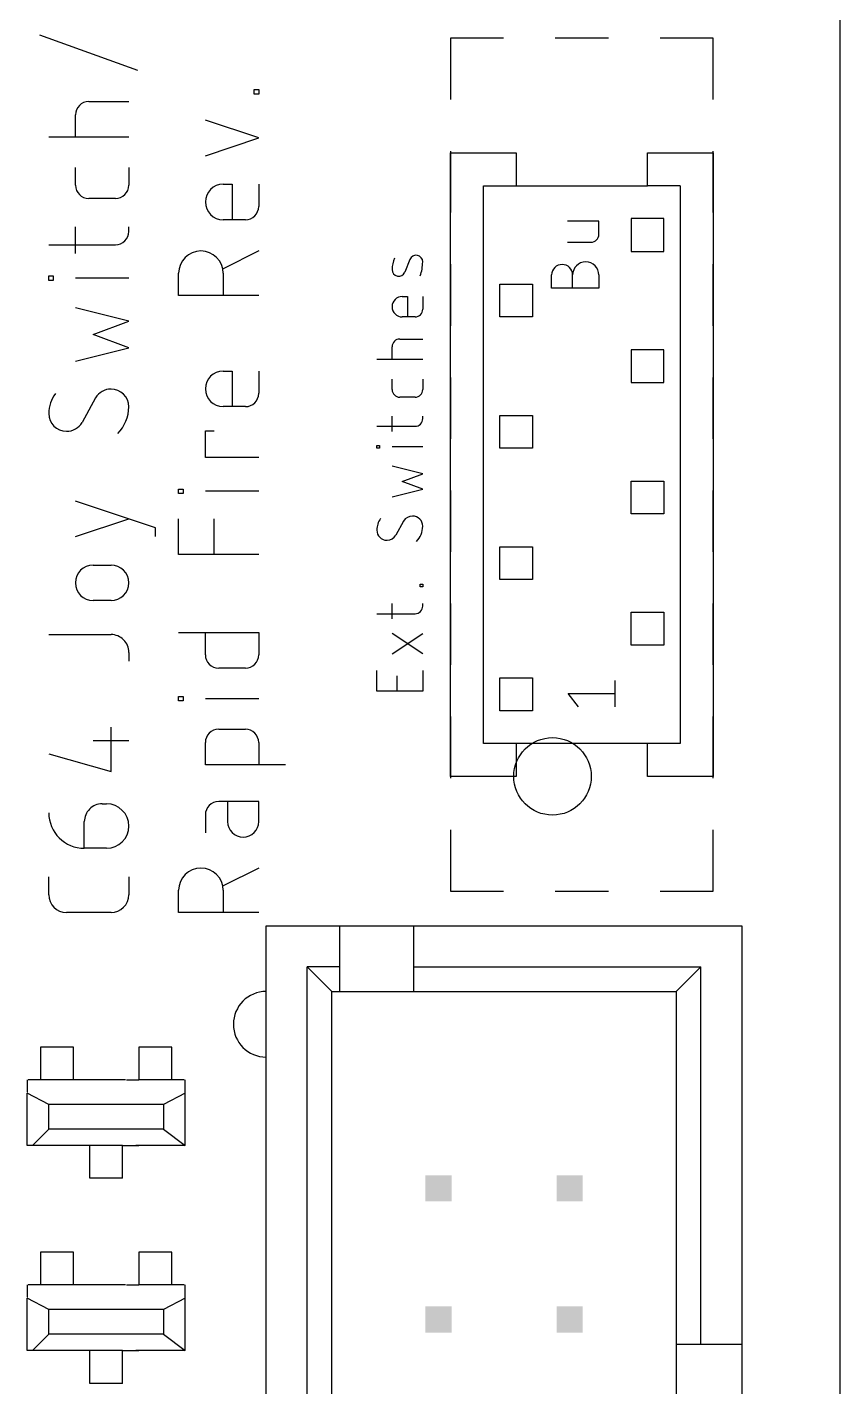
# Model space of a CAD drawing. Extents: x 0 to 55, y 0 to 97.5.
# Drawn here: x 39.27 to 55, y 37.24 to 63.55 of the extents above; entities that cross this region are included whole.
import ezdxf

# ---------------------------------------------------------------- set-up
doc = ezdxf.new("R2010")
doc.units = 0
for name, color, linetype in [('20', 30, 'CONTINUOUS'), ('21', 253, 'CONTINUOUS'), ('51', 253, 'CONTINUOUS')]:
    doc.layers.add(name, color=color, linetype=linetype)

# ---------------------------------------------------------------- blocks, each defined once
blk = doc.blocks.new('RECT')
blk.add_solid([(-0.5, -0.5), (0.5, -0.5), (-0.5, 0.5), (0.5, 0.5)])

msp = doc.modelspace()

# ---------------------------------------------------------------- linework, layer by layer
at = {"layer": '20'}
msp.add_line((55, 72), (55, 0), dxfattribs=at)
msp.add_circle((49.4387, 49.0538), 0.75, dxfattribs=at)
at = {"layer": '21'}
for p, q in [((41.4091, 62.712), (39.5153, 63.4006)), ((48.4929, 63.3413), (47.4663, 63.3413)), ((47.4663, 63.3413), (47.4663, 62.1525)), ((50.5196, 63.3413), (49.4929, 63.3413)), ((52.5463, 63.3413), (51.5196, 63.3413)), ((52.5463, 62.1525), (52.5463, 63.3413)), ((40.4622, 62.1123), (41.2369, 62.1123)), ((43.6654, 62.2577), (43.6654, 62.3438)), ((43.6654, 62.3438), (43.7515, 62.3438)), ((43.7515, 62.2577), (43.6654, 62.2577)), ((43.7515, 62.3438), (43.7515, 62.2577)), ((40.204, 61.4237), (40.204, 61.854)), ((43.7515, 61.4088), (42.7186, 61.7531)), ((41.2369, 61.4237), (39.6875, 61.4237)), ((42.7186, 61.0645), (43.7515, 61.4088)), ((47.4663, 61.1525), (47.4663, 59.9638)), ((47.4663, 49.0538), (47.4663, 61.1188)), ((47.4663, 61.1188), (48.7363, 61.1188)), ((48.7363, 61.1188), (48.7363, 60.4838)), ((51.2763, 60.4838), (51.2763, 61.1188)), ((51.2763, 61.1188), (52.5463, 61.1188)), ((52.5463, 59.9638), (52.5463, 61.1525)), ((52.5463, 61.1188), (52.5463, 49.0538)), ((40.204, 60.4942), (40.204, 60.8385)), ((41.2369, 60.8385), (41.2369, 60.4942)), ((43.0629, 60.5143), (43.235, 60.5143)), ((43.235, 60.5143), (43.235, 59.8257)), ((43.7515, 60.5143), (43.7515, 60.0839)), ((48.1013, 49.6887), (48.1013, 60.4838)), ((48.1013, 60.4838), (48.7363, 60.4838)), ((48.7363, 60.4838), (51.2763, 60.4838)), ((51.9113, 60.4838), (51.2763, 60.4838)), ((51.9113, 60.4838), (51.9113, 49.6887)), ((40.9787, 60.236), (40.4622, 60.236)), ((43.4933, 59.8257), (43.0629, 59.8257)), ((50.3364, 59.798), (49.7268, 59.798)), ((50.3364, 59.544), (50.3364, 59.798)), ((51.5938, 59.8488), (50.9588, 59.8488)), ((50.9588, 59.8488), (50.9588, 59.2138)), ((51.5938, 59.2138), (51.5938, 59.8488)), ((40.204, 59.17), (40.204, 59.6864)), ((41.2369, 59.6003), (41.2369, 59.6864)), ((39.6875, 59.3421), (40.9787, 59.3421)), ((43.7515, 59.2214), (43.0629, 58.8771)), ((49.7268, 59.3916), (50.184, 59.3916)), ((50.9588, 59.2138), (51.5938, 59.2138)), ((46.6796, 59.0586), (46.5808, 58.8116)), ((47.4663, 58.9638), (47.4663, 57.775)), ((52.5463, 57.775), (52.5463, 58.9638)), ((39.6875, 58.6527), (39.6875, 58.7387)), ((39.6875, 58.7387), (39.7736, 58.7387)), ((39.7736, 58.7387), (39.7736, 58.6527)), ((41.2369, 58.6957), (40.204, 58.6957)), ((42.2021, 58.3607), (42.2021, 58.7911)), ((43.0629, 58.7911), (43.0629, 58.3607)), ((49.4221, 58.5026), (49.4221, 58.7566)), ((49.8285, 58.5026), (49.8285, 58.7566)), ((50.3364, 58.7566), (50.3364, 58.5026)), ((39.7736, 58.6527), (39.6875, 58.6527)), ((48.4188, 57.9438), (48.4188, 58.5787)), ((48.4188, 58.5787), (49.0538, 58.5787)), ((49.0538, 58.5787), (49.0538, 57.9438)), ((50.3364, 58.5026), (49.4221, 58.5026)), ((43.7515, 58.3607), (42.2021, 58.3607)), ((46.5314, 58.3402), (46.6302, 58.3402)), ((46.6302, 58.3402), (46.6302, 57.9451)), ((46.9265, 58.3402), (46.9265, 58.0932)), ((41.2369, 57.8638), (40.204, 58.122)), ((46.7783, 57.9451), (46.5314, 57.9451)), ((49.0538, 57.9438), (48.4188, 57.9438)), ((40.5483, 57.6056), (41.2369, 57.8638)), ((41.2369, 57.3473), (40.5483, 57.6056)), ((46.3338, 57.1221), (46.3338, 57.369)), ((46.482, 57.5172), (46.9265, 57.5172)), ((40.204, 57.0891), (41.2369, 57.3473)), ((46.9265, 57.1221), (46.0375, 57.1221)), ((51.5938, 57.3088), (50.9588, 57.3088)), ((50.9588, 57.3088), (50.9588, 56.6738)), ((51.5938, 56.6738), (51.5938, 57.3088)), ((43.0629, 56.8969), (43.235, 56.8969)), ((43.235, 56.8969), (43.235, 56.2083)), ((43.7515, 56.8969), (43.7515, 56.4666)), ((46.3338, 56.5401), (46.3338, 56.7377)), ((46.9265, 56.7377), (46.9265, 56.5401)), ((47.4663, 56.775), (47.4663, 55.5862)), ((50.9588, 56.6738), (51.5938, 56.6738)), ((52.5463, 55.5862), (52.5463, 56.775)), ((40.5913, 56.3772), (40.3331, 55.9038)), ((46.7783, 56.392), (46.482, 56.392)), ((43.4933, 56.2083), (43.0629, 56.2083)), ((46.0375, 55.8283), (46.7783, 55.8283)), ((46.3338, 55.7295), (46.3338, 56.0258)), ((46.9265, 55.9764), (46.9265, 56.0258)), ((48.4188, 55.4038), (48.4188, 56.0388)), ((48.4188, 56.0388), (49.0538, 56.0388)), ((49.0538, 56.0388), (49.0538, 55.4038)), ((42.7186, 55.2251), (42.7186, 55.7416)), ((42.7186, 55.7416), (42.8907, 55.7416)), ((46.0375, 55.4052), (46.0375, 55.4546)), ((46.0375, 55.4546), (46.0869, 55.4546)), ((46.0869, 55.4052), (46.0375, 55.4052)), ((46.0869, 55.4546), (46.0869, 55.4052)), ((46.9265, 55.4299), (46.3338, 55.4299)), ((49.0538, 55.4038), (48.4188, 55.4038)), ((43.7515, 55.2251), (42.7186, 55.2251)), ((46.9265, 54.9075), (46.3338, 55.0557)), ((46.5314, 54.7594), (46.9265, 54.9075)), ((46.9265, 54.6112), (46.5314, 54.7594)), ((50.9588, 54.1337), (50.9588, 54.7688)), ((50.9588, 54.7688), (51.5938, 54.7688)), ((51.5938, 54.7688), (51.5938, 54.1337)), ((42.2021, 54.5275), (42.2021, 54.6136)), ((42.2021, 54.6136), (42.2882, 54.6136)), ((42.2882, 54.5275), (42.2021, 54.5275)), ((42.2882, 54.6136), (42.2882, 54.5275)), ((43.7515, 54.5705), (42.7186, 54.5705)), ((46.3338, 54.463), (46.9265, 54.6112)), ((47.4663, 54.5862), (47.4663, 53.3975)), ((52.5463, 53.3975), (52.5463, 54.5862)), ((41.7534, 53.8656), (40.204, 54.3821)), ((40.204, 53.6934), (41.2369, 54.0378)), ((42.2021, 53.35), (42.2021, 54.0387)), ((42.8907, 53.35), (42.8907, 54.0387)), ((46.5561, 53.9931), (46.4079, 53.7215)), ((51.5938, 54.1337), (50.9588, 54.1337)), ((41.7534, 53.6934), (41.7534, 53.8656)), ((48.4188, 52.8638), (48.4188, 53.4988)), ((48.4188, 53.4988), (49.0538, 53.4988)), ((49.0538, 53.4988), (49.0538, 52.8638)), ((43.7515, 53.35), (42.2021, 53.35)), ((40.5483, 53.1433), (40.8926, 53.1433)), ((46.8771, 52.723), (46.8771, 52.7724)), ((46.8771, 52.7724), (46.9265, 52.7724)), ((46.9265, 52.723), (46.8771, 52.723)), ((46.9265, 52.7724), (46.9265, 52.723)), ((49.0538, 52.8638), (48.4188, 52.8638)), ((40.8926, 52.4546), (40.5483, 52.4546)), ((46.3338, 52.1024), (46.3338, 52.3987)), ((46.9265, 52.3493), (46.9265, 52.3987)), ((47.4663, 52.3975), (47.4663, 51.2088)), ((52.5463, 51.2088), (52.5463, 52.3975)), ((46.0375, 52.2012), (46.7783, 52.2012)), ((50.9588, 51.5938), (50.9588, 52.2288)), ((50.9588, 52.2288), (51.5938, 52.2288)), ((51.5938, 52.2288), (51.5938, 51.5938)), ((39.6875, 51.7975), (40.8926, 51.7975)), ((42.2021, 51.8357), (43.7515, 51.8357)), ((42.7186, 51.4054), (42.7186, 51.8357)), ((43.7515, 51.8357), (43.7515, 51.4054)), ((46.9265, 51.4224), (46.3338, 51.8175)), ((46.3338, 51.4224), (46.9265, 51.8175)), ((51.5938, 51.5938), (50.9588, 51.5938)), ((41.2369, 51.4532), (41.2369, 51.281)), ((43.4933, 51.1471), (42.9768, 51.1471)), ((46.0375, 50.7048), (46.0375, 51.0999)), ((46.9265, 51.0999), (46.9265, 50.7048)), ((46.4326, 50.7048), (46.4326, 51.0011)), ((48.4188, 50.3238), (48.4188, 50.9588)), ((48.4188, 50.9588), (49.0538, 50.9588)), ((49.0538, 50.9588), (49.0538, 50.3238)), ((50.654, 50.4), (50.654, 50.9079)), ((42.2021, 50.5137), (42.2021, 50.5998)), ((42.2021, 50.5998), (42.2882, 50.5998)), ((42.2882, 50.5998), (42.2882, 50.5137)), ((43.7515, 50.5568), (42.7186, 50.5568)), ((46.9265, 50.7048), (46.0375, 50.7048)), ((49.9428, 50.4), (49.7396, 50.654)), ((49.7396, 50.654), (50.654, 50.654)), ((42.2882, 50.5137), (42.2021, 50.5137)), ((49.0538, 50.3238), (48.4188, 50.3238)), ((40.8926, 49.1476), (40.8926, 50.0084)), ((47.4663, 50.2088), (47.4663, 49.02)), ((52.5463, 49.02), (52.5463, 50.2088)), ((40.5483, 49.7502), (41.2369, 49.7502)), ((42.9768, 49.9664), (43.4933, 49.9664)), ((39.6875, 49.492), (40.8926, 49.1476)), ((42.7186, 49.2778), (42.7186, 49.7082)), ((43.7515, 49.7082), (43.7515, 49.2778)), ((48.7363, 49.6887), (48.1013, 49.6887)), ((51.2763, 49.6887), (48.7363, 49.6887)), ((48.7363, 49.6887), (48.7363, 49.0538)), ((51.2763, 49.0538), (51.2763, 49.6887)), ((51.9113, 49.6887), (51.2763, 49.6887)), ((44.268, 49.2778), (42.7186, 49.2778)), ((48.7363, 49.0538), (47.4663, 49.0538)), ((52.5463, 49.0538), (51.2763, 49.0538)), ((40.7204, 48.5218), (40.8065, 48.5218)), ((43.7515, 48.5653), (42.9768, 48.5653)), ((43.149, 48.5653), (43.149, 48.1779)), ((43.7515, 48.1779), (43.7515, 48.5653)), ((40.3761, 47.6611), (40.3761, 48.1775)), ((42.7186, 48.307), (42.7186, 47.9627)), ((47.4663, 48.02), (47.4663, 46.8313)), ((52.5463, 46.8313), (52.5463, 48.02)), ((40.8065, 47.6611), (40.3761, 47.6611)), ((39.6875, 46.7628), (39.6875, 47.1071)), ((41.2369, 47.1071), (41.2369, 46.7628)), ((43.7515, 47.2793), (43.0629, 46.935)), ((42.2021, 46.4185), (42.2021, 46.8489)), ((43.0629, 46.8489), (43.0629, 46.4185)), ((47.4663, 46.8313), (48.4929, 46.8313)), ((49.4929, 46.8313), (50.5196, 46.8313)), ((51.5196, 46.8313), (52.5463, 46.8313)), ((40.8926, 46.4185), (40.0318, 46.4185)), ((43.7515, 46.4185), (42.2021, 46.4185)), ((43.8962, 25.84), (43.8962, 46.16)), ((43.8962, 46.16), (45.325, 46.16)), ((45.325, 46.16), (46.7537, 46.16)), ((45.325, 45.3663), (45.325, 46.16)), ((46.7537, 46.16), (53.1038, 46.16)), ((46.7537, 45.3663), (46.7537, 46.16)), ((53.1038, 46.16), (53.1038, 38.0638)), ((44.69, 26.6337), (44.69, 45.3663)), ((45.325, 45.3663), (44.69, 45.3663)), ((45.1662, 44.89), (44.69, 45.3663)), ((45.325, 44.89), (45.325, 45.3663)), ((46.7537, 44.89), (46.7537, 45.3663)), ((46.7537, 45.3663), (52.31, 45.3663)), ((51.8338, 44.89), (52.31, 45.3663)), ((52.31, 38.0638), (52.31, 45.3663)), ((45.1662, 27.11), (45.1662, 44.89)), ((45.1662, 44.89), (45.325, 44.89)), ((45.325, 44.89), (46.7537, 44.89)), ((46.7537, 44.89), (51.8338, 44.89)), ((51.8338, 44.89), (51.8338, 38.0638)), ((39.27, 43.18), (39.27, 42.9419)), ((41.175, 43.18), (40.4226, 43.18)), ((42.3276, 41.91), (42.3276, 43.18)), ((39.6874, 42.7037), (39.27, 42.9212)), ((39.27, 41.9099), (39.27, 42.9212)), ((42.3274, 42.9212), (41.9101, 42.7037)), ((41.9101, 42.7037), (39.6874, 42.7037)), ((39.6875, 42.2274), (39.6875, 42.7038)), ((41.9101, 42.7037), (41.9101, 42.2275)), ((39.6875, 42.2274), (39.37, 41.91)), ((40.3225, 42.2275), (39.6875, 42.2274)), ((41.9101, 42.2275), (40.3225, 42.2275)), ((41.9101, 42.2275), (42.3276, 41.91)), ((39.37, 41.91), (39.27, 41.9099)), ((40.2225, 41.91), (39.37, 41.91)), ((42.3276, 41.91), (41.3751, 41.91)), ((39.27, 39.2112), (39.27, 38.9732)), ((41.175, 39.2112), (40.4226, 39.2112)), ((42.3276, 37.9413), (42.3276, 39.2112)), ((39.6874, 38.735), (39.27, 38.9524)), ((39.27, 37.9412), (39.27, 38.9524)), ((42.3274, 38.9524), (41.9101, 38.735)), ((41.9101, 38.735), (39.6874, 38.735)), ((39.6875, 38.2587), (39.6875, 38.7351)), ((41.9101, 38.735), (41.9101, 38.2587)), ((39.6875, 38.2587), (39.37, 37.9413)), ((40.3225, 38.2587), (39.6875, 38.2587)), ((41.9101, 38.2587), (40.3225, 38.2587)), ((41.9101, 38.2587), (42.3276, 37.9413)), ((39.37, 37.9413), (39.27, 37.9412)), ((40.2225, 37.9413), (39.37, 37.9413)), ((42.3276, 37.9413), (41.3751, 37.9413)), ((51.8338, 38.0638), (51.8338, 33.9362)), ((51.8338, 38.0638), (52.31, 38.0638)), ((52.31, 38.0638), (53.1038, 38.0638)), ((53.1038, 38.0638), (53.1038, 33.9362))]:
    msp.add_line(p, q, dxfattribs=at)
for centre, radius, start, end in [((40.4622, 61.854), 0.2582, 90.0007, 180), ((40.4622, 60.4942), 0.2582, 180, 270), ((40.9787, 60.4942), 0.2582, 270, 0), ((43.0629, 60.17), 0.3443, 90, 270), ((43.4933, 60.0839), 0.2582, 270, 0), ((40.9787, 59.6003), 0.2582, 270, 0.0007), ((50.184, 59.544), 0.1524, 270, 0), ((42.6325, 58.7911), 0.4304, 0, 180), ((46.8947, 58.853), 0.5609, 155.7609, 179.1807), ((46.7985, 59.011), 0.1281, 359.1807, 158.1989), ((46.0889, 59.0212), 0.8377, 340.2101, 359.1806), ((49.6253, 58.7566), 0.2032, 0, 180), ((50.0825, 58.7566), 0.254, 0, 180), ((46.4619, 58.8592), 0.1281, 179.1807, 338.1989), ((46.5314, 58.1426), 0.1976, 90, 270), ((46.7783, 58.0932), 0.1482, 270.0012, 0), ((46.482, 57.369), 0.1482, 89.9988, 180), ((43.0629, 56.5526), 0.3443, 90, 270), ((40.3331, 56.0759), 0.6456, 143.1295, 180), ((40.8926, 56.1997), 0.3497, 90, 149.4886), ((40.8926, 56.205), 0.3443, 0, 90), ((43.4933, 56.4666), 0.2582, 270, 0), ((46.482, 56.5401), 0.1482, 180, 270), ((46.7783, 56.5401), 0.1482, 270.0012, 0), ((40.0318, 56.0759), 0.3443, 180, 270), ((40.5095, 56.205), 0.7274, 314.7604, 359.9999), ((40.0318, 56.0813), 0.3497, 269.9998, 329.4902), ((46.7783, 55.9764), 0.1482, 270, 0.0012), ((46.4079, 53.8203), 0.3704, 143.1296, 180), ((46.7289, 53.8913), 0.2006, 90.0003, 149.4892), ((46.7289, 53.8944), 0.1976, 359.9991, 90), ((46.2351, 53.8203), 0.1976, 180, 270), ((46.2351, 53.8234), 0.2006, 269.9999, 329.4896), ((46.5092, 53.8944), 0.4173, 314.7611, 359.999), ((40.5483, 52.7989), 0.3443, 90, 270), ((40.8926, 52.7989), 0.3443, 270, 90), ((46.7783, 52.3493), 0.1482, 270, 0.0012), ((40.8926, 51.4532), 0.3443, 359.9995, 90), ((42.9768, 51.4054), 0.2582, 180, 270), ((43.4933, 51.4054), 0.2582, 270, 0), ((42.9768, 49.7082), 0.2582, 90.0007, 180), ((43.4933, 49.7082), 0.2582, 0, 90), ((40.7204, 48.1775), 0.3443, 89.9995, 180), ((40.8065, 48.0915), 0.4304, 270, 90), ((42.9768, 48.307), 0.2582, 90, 180), ((40.3761, 48.3497), 0.6886, 180.0003, 270), ((43.4502, 48.1779), 0.3013, 180, 0), ((42.6325, 46.8489), 0.4304, 0, 180), ((40.0318, 46.7628), 0.3443, 180.0005, 270), ((40.8926, 46.7628), 0.3443, 270.0005, 0), ((43.8962, 44.255), 0.635, 90, 270)]:
    msp.add_arc(centre, radius, start, end, dxfattribs=at)
at = {"layer": '51'}
for p, q in [((40.1638, 43.815), (39.5288, 43.815)), ((39.5288, 43.815), (39.5288, 43.18)), ((40.1638, 43.18), (40.1638, 43.815)), ((42.0688, 43.815), (41.4338, 43.815)), ((41.4338, 43.815), (41.4338, 43.18)), ((42.0688, 43.18), (42.0688, 43.815)), ((39.5288, 43.18), (39.2906, 43.18)), ((40.1638, 43.18), (39.5288, 43.18)), ((40.4813, 43.18), (40.1638, 43.18)), ((41.1956, 43.18), (41.4338, 43.18)), ((42.0688, 43.18), (41.4338, 43.18)), ((42.3069, 43.18), (42.0688, 43.18)), ((40.4813, 41.91), (40.1638, 41.91)), ((40.4813, 41.275), (40.4813, 41.91)), ((41.1163, 41.91), (40.4813, 41.91)), ((41.1163, 41.275), (41.1163, 41.91)), ((41.1163, 41.91), (41.4338, 41.91)), ((41.1163, 41.275), (40.4813, 41.275)), ((40.1638, 39.8463), (39.5288, 39.8463)), ((39.5288, 39.8463), (39.5288, 39.2112)), ((40.1638, 39.2112), (40.1638, 39.8463)), ((42.0688, 39.8463), (41.4338, 39.8463)), ((41.4338, 39.8463), (41.4338, 39.2112)), ((42.0688, 39.2112), (42.0688, 39.8463)), ((39.5288, 39.2112), (39.2906, 39.2112)), ((40.1638, 39.2112), (39.5288, 39.2112)), ((40.4813, 39.2112), (40.1638, 39.2112)), ((41.1956, 39.2112), (41.4338, 39.2112)), ((42.0688, 39.2112), (41.4338, 39.2112)), ((42.3069, 39.2112), (42.0688, 39.2112)), ((40.4813, 37.9413), (40.1638, 37.9413)), ((40.4813, 37.3062), (40.4813, 37.9413)), ((41.1163, 37.9413), (40.4813, 37.9413)), ((41.1163, 37.3062), (41.1163, 37.9413)), ((41.1163, 37.9413), (41.4338, 37.9413)), ((41.1163, 37.3062), (40.4813, 37.3062))]:
    msp.add_line(p, q, dxfattribs=at)

# ---------------------------------------------------------------- block references
at = {"layer": '51', "xscale": 0.508, "yscale": 0.508, "rotation": 90}
for p in [(47.23, 41.08), (49.77, 41.08), (47.23, 38.54), (49.77, 38.54)]:
    msp.add_blockref('RECT', p, dxfattribs=at)

doc.saveas('drawing.dxf')
